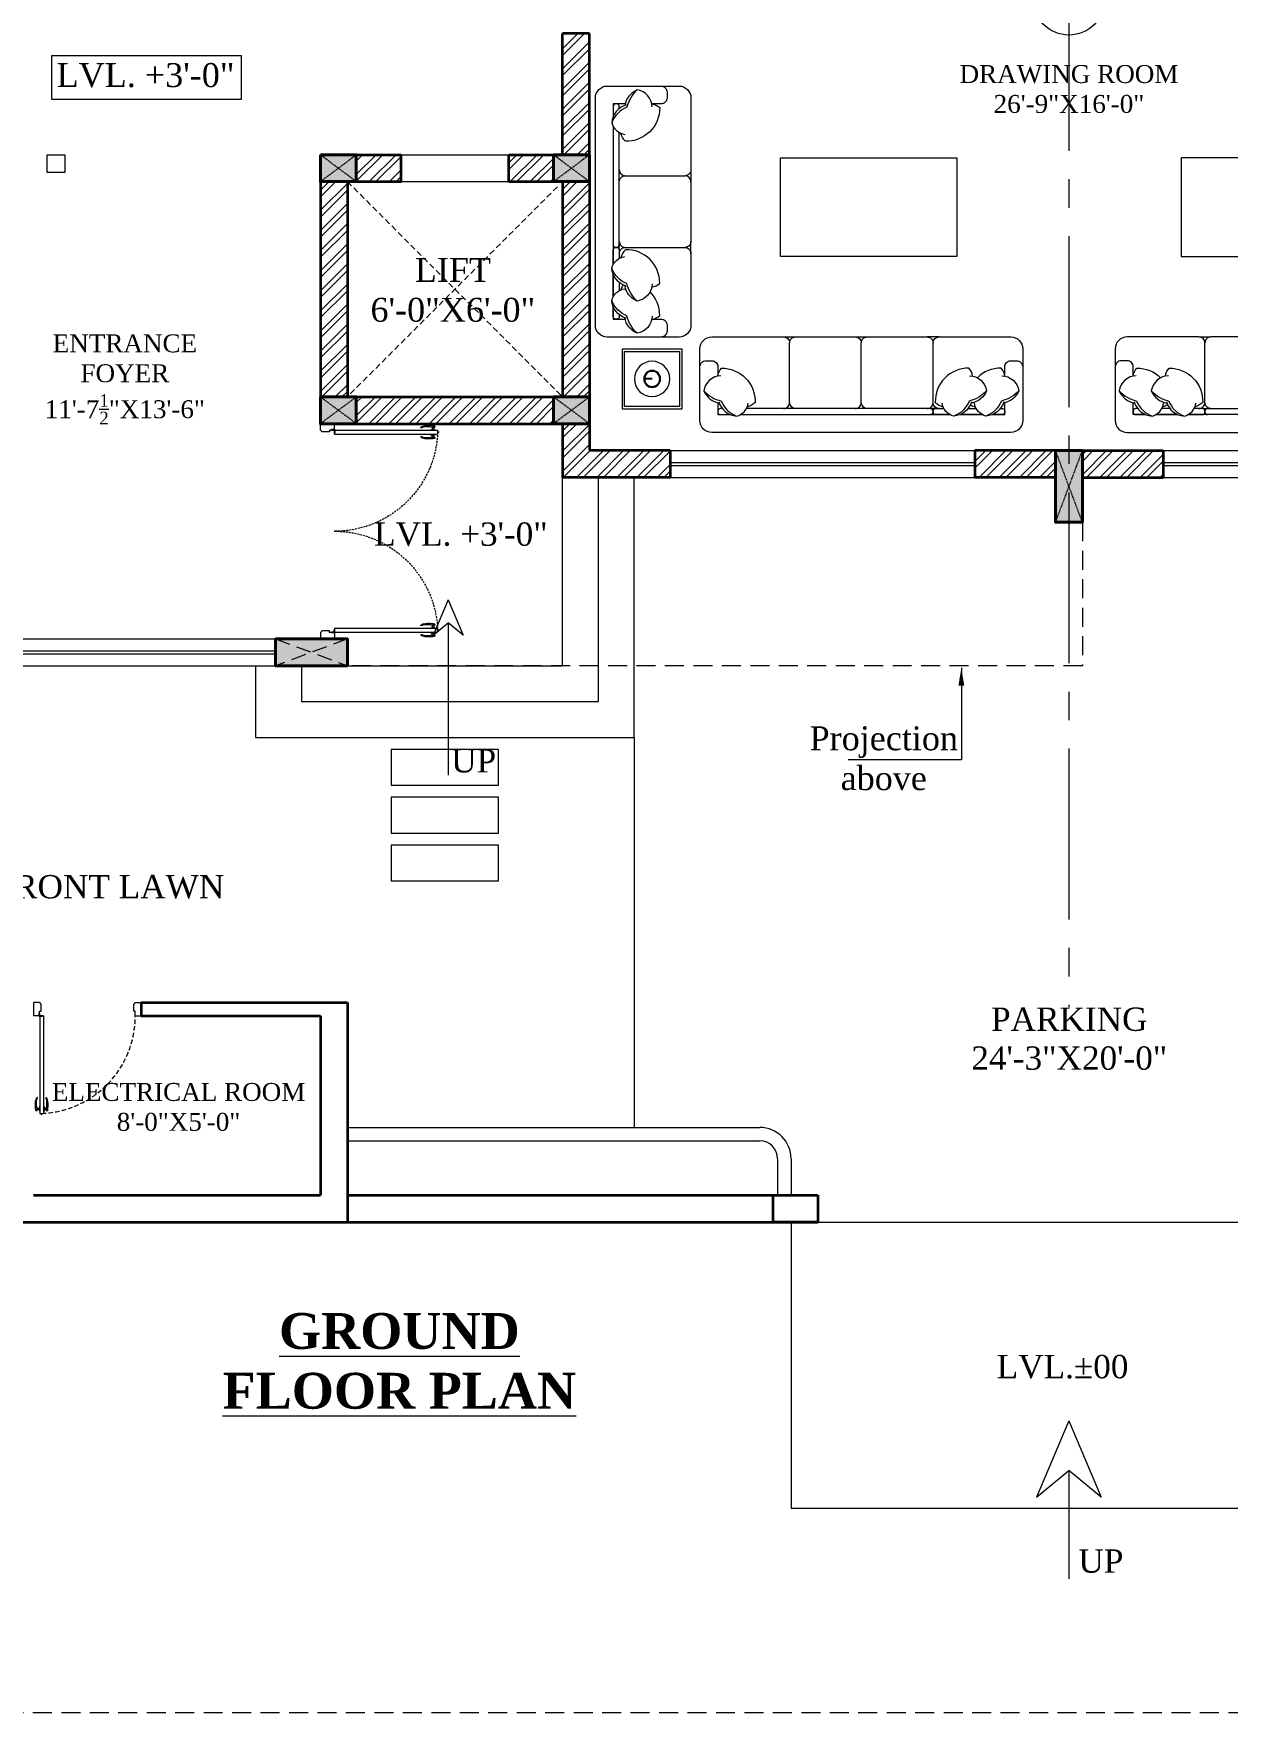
# Model space of a CAD drawing. Header units: inches. Extents: x -61 to 4103, y -308 to 989.
# Drawn here: x 254 to 653, y -308 to 254 of the extents above; entities that cross this region are included whole.
import ezdxf

# ---------------------------------------------------------------- set-up
doc = ezdxf.new("R2010")
doc.units = ezdxf.units.IN
for name, pattern in [('$0$$0$$0$HIDDEN', [9.525, 6.35, -3.175]), ('$2$$0$HIDDEN', [0.375, 0.25, -0.125]), ('AR-01-R0-COLUMN LAYOUT$0$# 255 COLUMN LAYOUT PLAN$0$CENTER2', [28.575, 19.05, -3.175, 3.175, -3.175]), ('AR-01-R0-COLUMN LAYOUT$0$$0$HIDDEN', [0.375, 0.25, -0.125]), ('AR-01-R0-COLUMN LAYOUT$0$$2$$0$HIDDEN', [0.375, 0.25, -0.125]), ('AR-01-R0-COLUMN LAYOUT$0$HIDDEN', [9.525, 6.35, -3.175]), ('HIDDEN', [0.375, 0.25, -0.125])]:
    doc.linetypes.add(name, pattern=pattern)
doc.layers.get('0').update_dxf_attribs({"lineweight": 0})
for name, color, linetype, lineweight in [('$1$A-DOOR', 34, 'Continuous', 13), ('A-BOUNDARY', 226, 'Continuous', 35), ('A-BOUNDARY WALL COLUMN', 5, 'Continuous', 35), ('A-DECK', 34, 'Continuous', 15), ('A-DOOR', 34, 'Continuous', 13), ('A-HATCH', 8, 'Continuous', 0), ('A-LANDSCAPE', 64, 'Continuous', 18), ('A-PROJECTION', 4, '$0$$0$$0$HIDDEN', 9), ('A-STAIR', 5, 'Continuous', 9), ('A-TEXT', 2, 'Continuous', 13), ('A-WALL', 1, 'Continuous', 35), ('A-WINDOW', 4, 'Continuous', 9), ('AR-01-R0-COLUMN LAYOUT$0$A-HIDDEN', 8, 'AR-01-R0-COLUMN LAYOUT$0$$2$$0$HIDDEN', 9), ('AR-01-R0-COLUMN LAYOUT$0$S-BEAM PLINTH', 3, 'AR-01-R0-COLUMN LAYOUT$0$HIDDEN', 9), ('AR-01-R0-COLUMN LAYOUT$0$S-COLUMN FIRST FLOOR', 6, 'Continuous', 40), ('AR-01-R0-COLUMN LAYOUT$0$S-COLUMN GROUND FLOOR', 6, 'Continuous', 40), ('AR-01-R0-COLUMN LAYOUT$0$S-COLUMN HATCH FIRST FLOOR', 8, 'Continuous', 9), ('AR-01-R0-COLUMN LAYOUT$0$S-COLUMN HATCH GROUND FLOOR', 8, 'Continuous', 9), ('AR-01-R0-COLUMN LAYOUT$0$S-COLUMN HATCH SECOND FLOOR', 8, 'Continuous', 9), ('AR-01-R0-COLUMN LAYOUT$0$S-COLUMN TERRACE FLOOR HIDDEN', 8, 'AR-01-R0-COLUMN LAYOUT$0$$0$HIDDEN', 9), ('AR-01-R0-COLUMN LAYOUT$0$S-GRID', 8, 'AR-01-R0-COLUMN LAYOUT$0$# 255 COLUMN LAYOUT PLAN$0$CENTER2', 9)]:
    doc.layers.add(name, color=color, linetype=linetype, lineweight=lineweight)
doc.layers.add('A-FURNITURE', color=35, linetype='Continuous', lineweight=13, true_color=0xab6a54)
doc.styles.add('$1$$0$STYLE1', font='romantic.ttf', dxfattribs={"height": 6})
doc.styles.get("Standard").update_dxf_attribs({"font": 'arial.ttf', "height": 9})
doc.styles.add('STYLE1', font='romantic.ttf', dxfattribs={"height": 6})
doc.dimstyles.get("Standard").update_dxf_attribs({"dimtxt": 18, "dimasz": 6, "dimexe": 0, "dimexo": 6, "dimgap": 0.09, "dimtad": 0, "dimtih": 1, "dimtoh": 1, "dimdec": 1, "dimzin": 0, "dimdsep": 46, "dimlunit": 4, "dimtxsty": 'Standard', "dimblk": 'OBLIQUE', "dimcen": 0.09, "dimclrd": 256, "dimclre": 256, "dimclrt": 256, "dimadec": 0, "dimazin": 0, "dimtfac": 1, "dimtdec": 1, "dimtofl": 0, "dimtmove": 1, "dimatfit": 3, "dimfxl": 1, "dimtolj": 1, "dimtzin": 0, "dimlwd": -1, "dimlwe": -1, "dimarcsym": 0})

# ---------------------------------------------------------------- blocks, each defined once
blk = doc.blocks.new('A$C06385EDA')
at = {"color": 2}
for p, q in [((0, 10), (4.17, 5)), ((11.84, 5), (0, 10)), ((0, 0), (4.17, 5)), ((11.84, 5), (0, 0))]:
    blk.add_line(p, q, dxfattribs=at)
blk = doc.blocks.new('handle_')
for p, q in [((-0.75, 0), (0.75, 0)), ((-3.84, -0.87), (-3.85, -0.92)), ((-0.75, -0.13), (-0.75, 0)), ((-0.75, -0.13), (0.75, -0.13)), ((-0.31, -0.13), (-0.31, -0.13)), ((0.3, -0.96), (-0.3, -0.96)), ((-0.29, -0.15), (0.29, -0.15)), ((-0.25, -0.9), (-0.25, -0.15)), ((-0.25, -0.9), (0.25, -0.9)), ((0.25, -0.9), (0.25, -0.15)), ((0.3, -0.96), (0.34, -0.95)), ((0.31, -0.13), (0.31, -0.13)), ((0.65, -1.05), (0.65, -1.23)), ((0.75, -0.13), (0.75, 0))]:
    blk.add_line(p, q)
for centre, radius, start, end in [((-3.78, -0.93), 0.0769, 167.6781, 262.0686), ((-3.77, -0.88), 0.0769, 88.2493, 167.6781), ((-0.3, -1.42), 0.464, 90.2821, 130.7273), ((-0.29, -0.13), 0.0185, 180, 270), ((-0.25, -0.96), 0.0532, 90, 180), ((0.25, -0.96), 0.0532, 0, 90), ((0.29, -0.13), 0.0185, 270, 360), ((0.42, -1.42), 0.478, 67.3956, 98.7522), ((0.57, -1.23), 0.0769, 278.1759, 360), ((0.57, -1.05), 0.0769, 360, 67.3956)]:
    blk.add_arc(centre, radius, start, end)
for points, knots in [([(0.58, -1.31), (0.24, -1.36), (-0.53, -1.5), (-2.81, -1.58), (-3.62, -1.04), (-3.78, -1.01), (-3.79, -1.01)], [0.064651, 0.064651, 0.064651, 0.064651, 0.450521, 1.832326, 2.246212, 2.27179, 2.27179, 2.27179, 2.27179]), ([(-0.6, -1.07), (-0.61, -1.07), (-0.62, -1.07), (-0.77, -1.09), (-0.93, -1.1), (-2.42, -1.12), (-2.75, -1.11), (-3.06, -1.04), (-3.11, -1.02), (-3.21, -0.99), (-3.25, -0.97), (-3.37, -0.91), (-3.43, -0.88), (-3.56, -0.84), (-3.61, -0.82), (-3.7, -0.81), (-3.73, -0.81), (-3.77, -0.81)], [0.667145, 0.667145, 0.667145, 0.667145, 0.681098, 0.681098, 1.004571, 1.004571, 1.651515, 1.651515, 1.812419, 1.812419, 1.988171, 1.988171, 2.163922, 2.163922, 2.251194, 2.251194, 2.323653, 2.323653, 2.323653, 2.323653])]:
    blk.add_open_spline(points, degree=3, knots=knots)
blk = doc.blocks.new("d3'")
at = {"layer": 'A-DOOR'}
for p, q in [((-3.36, 4.49), (-3.36, 37.09)), ((-2.11, 37.09), (-3.36, 37.09)), ((-2.58, 37.09), (-2.58, 37.43)), ((-2.11, 4.49), (-2.11, 37.09)), ((-36, 0), (-36, 4.4)), ((-34.03, 4.4), (-36, 4.4)), ((-34.03, 0), (-36, 0)), ((-34.03, 4.4), (-34.03, 2.9)), ((-34.03, 2.9), (-33.53, 2.9)), ((-34.03, 0.14), (-34.03, 0)), ((-33.53, 0.5), (-33.67, 0.5)), ((-33.53, 2.9), (-33.53, 0.5)), ((-3.36, 4.49), (-2.11, 4.49)), ((-2.03, 2.9), (-2.53, 2.9)), ((-2.53, 2.9), (-2.53, 0.5)), ((-2.53, 0.5), (-2.4, 0.5)), ((-2.03, 4.4), (-2.03, 2.9)), ((-2.03, 0.14), (-2.03, 0)), ((-2.03, 0), (0, 0)), ((-2, 4.4), (0, 4.4)), ((-0.75, 4.4), (-0.75, 4.4)), ((-0.75, 4.4), (-0.75, 4.4)), ((0, 0), (0, 4.4))]:
    blk.add_line(p, q, dxfattribs=at)
at = {"layer": 'A-DOOR', "lineweight": -3}
for p, q in [((-35.5, 4.4), (-35.5, 4.4)), ((-2.08, 4.49), (-2.95, 4.49)), ((-2.95, 4.47), (-2.95, 4.49)), ((-2.08, 4.47), (-2.95, 4.47)), ((-2.02, 4.41), (-2.02, 3.54)), ((-2.02, 3.54), (-2, 3.54)), ((-2, 4.41), (-2, 3.54))]:
    blk.add_line(p, q, dxfattribs=at)
blk.add_circle((-2.02, 4.47), 0.0663, dxfattribs=at)
at = {"layer": 'A-DOOR', "linetype": 'HIDDEN', "ltscale": 6}
blk.add_arc((-1.47, 4.55), 32.56, 92.2361, 180.2684, dxfattribs=at)
at = {"layer": 'A-DOOR'}
for centre, radius, start, end in [((-2.58, 37.09), 0.337, 90, 180), ((-34.03, 0.5), 0.362, 270, 0), ((-2.03, 0.5), 0.362, 180, 270)]:
    blk.add_arc(centre, radius, start, end, dxfattribs=at)
at = {"layer": 'A-DOOR', "extrusion": (0, 0, -1), "zscale": -1, "rotation": 90}
blk.add_blockref('handle_', (3.36, 35.59), dxfattribs=at)
at = {"layer": 'A-DOOR', "rotation": 90}
blk.add_blockref('handle_', (-2.11, 35.59), dxfattribs=at)
blk = doc.blocks.new('_Oblique')
at = {"color": 0, "linetype": 'ByBlock', "lineweight": -2}
blk.add_line((-0.5, -0.5), (0.5, 0.5), dxfattribs=at)
blk = doc.blocks.new('A$C0F2200C0')
for p, q in [((10, 89), (30, 89)), ((10, 65), (30, 65)), ((17.81, 19), (17.81, 16.18)), ((18.06, 19), (18.06, 16.18))]:
    blk.add_line(p, q)
for points in [[(28, 35, 0.414214), (32, 39), (32, 111, 0.414214), (30, 113, 0.414214), (32, 115), (32, 111, 0.414214), (30, 113, 0.414214), (32, 115), (32, 139, 0.414214), (28, 143), (4, 143, 0.414214), (0, 139), (0, 39, 0.414214), (4, 35)], [(6, 112.2), (6, 113.8, 0.414214), (6.8, 113), (7.2, 113, 0.414214), (8, 113.8), (8, 112.2, 0.414214), (7.2, 113), (6.8, 113, 0.414214)], [(115.94, 28, 0.414214), (111.94, 32), (63.94, 32, 0.414214), (61.94, 30, 0.414214), (59.94, 32), (63.94, 32, 0.414214), (61.94, 30, 0.414214), (59.94, 32), (35.94, 32, 0.414214), (31.94, 28), (31.94, 4, 0.414214), (35.94, 0), (111.94, 0, 0.414214), (115.94, 4)], [(62.74, 6), (61.14, 6, 0.414214), (61.94, 6.8), (61.94, 7.2, 0.414214), (61.14, 8), (62.74, 8, 0.414214), (61.94, 7.2), (61.94, 6.8, 0.414214)]]:
    blk.add_lwpolyline(points, format="xyb", close=True)
for points in [[(13.98, 141.73, 0.14773), (10.54, 135.88, 0.213343), (5.5, 130.72, 0.178662)], [(19.02, 136, 0.356772), (13.98, 141.73, 0.249542), (9.83, 136.54, -9.61688)], [(18.9, 137), (22, 137, 0.414214), (24, 139), (24, 141, 0.414214), (22, 143)], [(10.27, 136.69, 0.306663), (5.5, 130.72, 0.30633), (9.86, 126.83, -0.872847)], [(6, 132.79), (6, 137), (9.93, 137, 0.414214)], [(8, 135.47), (8, 136.2, 0.414214), (7.2, 137), (6.8, 137, 0.414214), (6, 136.2)], [(6, 136.2), (6, 132.79, 0.414214)], [(18.9, 137.01, -0.165541), (21.54, 135.77, -0.200231), (18.32, 127.83, -0.121523)], [(13.98, 130.95, 0.14773), (10.54, 125.11, 0.213343), (5.5, 119.95, 0.178662)], [(6, 129.47), (6, 122.02, 0.414214)], [(19.02, 125.22, 0.356772), (13.98, 130.95, 0.249542), (9.83, 125.76, -9.61688)], [(10.27, 125.92, 0.306663), (5.5, 119.95, 0.30633), (9.86, 116.05, -0.872847)], [(8, 124.7), (8, 127.45, 0.414214)], [(9.29, 125.53, -0.071865), (8.51, 127.2, 7.115464)], [(18.9, 126.23, -0.165541), (21.54, 124.99, -0.425989), (10.09, 113.76, -0.121523), (8.51, 116.43, 7.115464)], [(6, 118.69), (6, 113.8, 0.414214), (6.8, 113), (7.2, 113, 0.414214), (8, 113.8), (8, 116.68, 0.414214)], [(6, 48.54), (6, 112.2, -0.414214), (6.8, 113), (7.2, 113, -0.414214), (8, 112.2), (8, 50.55, -0.414214)], [(8, 115, 0.414214), (10, 113)], [(8, 115, 0.414214), (10, 113), (30, 113, 0.414214)], [(8, 111, -0.414214), (10, 113), (30, 113, -0.414214)], [(8, 111, -0.414214), (10, 113)], [(8, 87, -0.414214), (10, 89)], [(32, 87, 0.414214), (30, 89)], [(8, 63, -0.414214), (10, 65)], [(32, 63, 0.414214), (30, 65)], [(10.27, 41.31, -0.306663), (5.5, 47.28, -0.30633), (9.86, 51.17, 0.872847)], [(18.9, 41, 0.165541), (21.54, 42.23, 0.425989), (10.09, 53.47, 0.121523), (8.51, 50.8, -7.115464)], [(13.98, 36.27, -0.14773), (10.54, 42.12, -0.213343), (5.5, 47.28, -0.178662)], [(6, 41.8), (6, 45.21, -0.414214)], [(8, 42.53), (8, 41.8, -0.414214), (7.2, 41), (6.8, 41, -0.414214), (6, 41.8)], [(19.02, 42, -0.356772), (13.98, 36.27, -0.249542), (9.83, 41.47, 9.61688)], [(22, 35, 0.414214), (24, 37), (24, 39, 0.414214), (22, 41), (18.9, 41)], [(59.94, 8, 0.414214), (61.94, 10), (61.94, 30, 0.414214)], [(63.94, 8, -0.414214), (61.94, 10), (61.94, 30, -0.414214)], [(83.94, 32, -0.414214), (85.94, 30)], [(87.94, 32, 0.414214), (85.94, 30)], [(87.94, 8, -0.414214), (85.94, 10), (85.94, 30, -0.414214)], [(37.94, 18.9), (37.94, 22, 0.414214), (35.94, 24), (33.94, 24, 0.414214), (31.94, 22)], [(115.94, 22, 0.414214), (113.94, 24), (111.94, 24, 0.414214), (109.94, 22), (109.94, 18.9)], [(38.94, 19.02, 0.356772), (33.21, 13.98, 0.249542), (38.4, 9.83, -9.61688)], [(37.93, 18.9, -0.165541), (39.17, 21.54, -0.200231), (47.11, 18.32, -0.121523)], [(49.72, 19.02, 0.356772), (43.98, 13.98, 0.249542), (49.18, 9.83, -9.61688)], [(48.71, 18.9, -0.165541), (49.94, 21.54, -0.425989), (61.18, 10.09, -0.121523), (58.51, 8.51, 7.115464)], [(109.94, 18.9, 0.165541), (108.71, 21.54, 0.425989), (97.47, 10.09, 0.121523), (100.14, 8.51, -7.115464)], [(108.93, 19.02, -0.356772), (114.67, 13.98, -0.249542), (109.47, 9.83, 9.61688)], [(33.21, 13.98, 0.14773), (39.06, 10.54, 0.213343), (44.21, 5.5, 0.178662)], [(43.98, 13.98, 0.14773), (49.83, 10.54, 0.213343), (54.99, 5.5, 0.178662)], [(114.67, 13.98, -0.14773), (108.82, 10.54, -0.213343), (103.66, 5.5, -0.178662)], [(42.15, 6), (37.94, 6), (37.94, 9.93, 0.414214)], [(39.46, 8), (38.74, 8, 0.414214), (37.94, 7.2), (37.94, 6.8, 0.414214), (38.74, 6)], [(38.25, 10.27, 0.306663), (44.21, 5.5, 0.30633), (48.11, 9.86, -0.872847)], [(38.74, 6), (42.15, 6, 0.414214)], [(45.47, 6), (52.92, 6, 0.414214)], [(50.24, 8), (47.49, 8, 0.414214)], [(49.41, 9.29, -0.071865), (47.74, 8.51, 7.115464)], [(49.02, 10.27, 0.306663), (54.99, 5.5, 0.30633), (58.89, 9.86, -0.872847)], [(56.25, 6), (61.14, 6, 0.414214), (61.94, 6.8), (61.94, 7.2, 0.414214), (61.14, 8), (58.26, 8, 0.414214)], [(59.94, 8, 0.414214), (61.94, 10)], [(63.94, 8, -0.414214), (61.94, 10)], [(102.4, 6), (62.74, 6, -0.414214), (61.94, 6.8), (61.94, 7.2, -0.414214), (62.74, 8), (100.39, 8, -0.414214)], [(83.94, 8, 0.414214), (85.94, 10)], [(87.94, 8, -0.414214), (85.94, 10)], [(109.63, 10.27, -0.306663), (103.66, 5.5, -0.30633), (99.77, 9.86, 0.872847)], [(109.14, 6), (105.73, 6, -0.414214)], [(108.41, 8), (109.14, 8, -0.414214), (109.94, 7.2), (109.94, 6.8, -0.414214), (109.14, 6)]]:
    blk.add_lwpolyline(points, format="xyb")
for points in [[(6, 122.02), (6, 129.47)], [(6, 48.54), (6, 118.69)], [(9.93, 41), (6, 41), (6, 45.21)], [(52.92, 6), (45.47, 6)], [(102.4, 6), (56.25, 6)], [(109.94, 9.93), (109.94, 6), (105.73, 6)]]:
    blk.add_lwpolyline(points)
for points in [[(7.94, 29), (27.94, 29), (27.94, 9), (7.94, 9)], [(27.14, 28.2), (8.74, 28.2), (8.74, 9.8), (27.14, 9.8)]]:
    blk.add_lwpolyline(points, close=True)
for radius in [5.9, 2.82, 2.53]:
    blk.add_circle((17.94, 19), radius)
for centre, start, end in [((10, 91), 180, 270), ((30, 91), 270, 0), ((10, 67), 180, 270), ((30, 67), 270, 0)]:
    blk.add_arc(centre, 2, start, end)
blk = doc.blocks.new('$1$$0$handle_')
for p, q in [((-0.75, 0), (0.75, 0)), ((-3.84, -0.87), (-3.85, -0.92)), ((-0.75, -0.13), (-0.75, 0)), ((-0.75, -0.13), (0.75, -0.13)), ((-0.31, -0.13), (-0.31, -0.13)), ((0.3, -0.96), (-0.3, -0.96)), ((-0.29, -0.15), (0.29, -0.15)), ((-0.25, -0.9), (-0.25, -0.15)), ((-0.25, -0.9), (0.25, -0.9)), ((0.25, -0.9), (0.25, -0.15)), ((0.3, -0.96), (0.34, -0.95)), ((0.31, -0.13), (0.31, -0.13)), ((0.65, -1.05), (0.65, -1.23)), ((0.75, -0.13), (0.75, 0))]:
    blk.add_line(p, q)
for centre, radius, start, end in [((-3.78, -0.93), 0.0769, 167.6781, 262.0686), ((-3.77, -0.88), 0.0769, 88.2493, 167.6781), ((-0.3, -1.42), 0.464, 90.2821, 130.7273), ((-0.29, -0.13), 0.0185, 180, 270), ((-0.25, -0.96), 0.0532, 90, 180), ((0.25, -0.96), 0.0532, 0, 90), ((0.29, -0.13), 0.0185, 270, 360), ((0.42, -1.42), 0.478, 67.3956, 98.7522), ((0.57, -1.23), 0.0769, 278.1759, 360), ((0.57, -1.05), 0.0769, 360, 67.3956)]:
    blk.add_arc(centre, radius, start, end)
for points, knots in [([(0.58, -1.31), (0.24, -1.36), (-0.53, -1.5), (-2.81, -1.58), (-3.62, -1.04), (-3.78, -1.01), (-3.79, -1.01)], [0.064651, 0.064651, 0.064651, 0.064651, 0.450521, 1.832326, 2.246212, 2.27179, 2.27179, 2.27179, 2.27179]), ([(-0.6, -1.07), (-0.61, -1.07), (-0.62, -1.07), (-0.77, -1.09), (-0.93, -1.1), (-2.42, -1.12), (-2.75, -1.11), (-3.06, -1.04), (-3.11, -1.02), (-3.21, -0.99), (-3.25, -0.97), (-3.37, -0.91), (-3.43, -0.88), (-3.56, -0.84), (-3.61, -0.82), (-3.7, -0.81), (-3.73, -0.81), (-3.77, -0.81)], [0.667145, 0.667145, 0.667145, 0.667145, 0.681098, 0.681098, 1.004571, 1.004571, 1.651515, 1.651515, 1.812419, 1.812419, 1.988171, 1.988171, 2.163922, 2.163922, 2.251194, 2.251194, 2.323653, 2.323653, 2.323653, 2.323653])]:
    blk.add_open_spline(points, degree=3, knots=knots)
blk = doc.blocks.new('A$C58D84438')
at = {"layer": '$1$A-DOOR'}
for p, q in [((6.4, 91.5), (6.4, 92.4)), ((161.6, 91.5), (161.6, 92.4)), ((5.2, 11.1), (5.2, 91.5)), ((5.2, 91.5), (8.3, 91.5)), ((8.3, 11.1), (8.3, 91.5)), ((159.7, 11.1), (159.7, 91.5)), ((162.8, 91.5), (159.7, 91.5)), ((162.8, 11.1), (162.8, 91.5)), ((4.9, 10.9), (0, 10.9)), ((0, 0), (0, 10.9)), ((5, 0), (0, 0)), ((1.9, 10.9), (1.9, 10.9)), ((1.9, 10.9), (1.9, 10.9)), ((5, 10.9), (5, 7.2)), ((5, 7.2), (6.3, 7.2)), ((5, 0.3), (5, 0)), ((8.3, 11.1), (5.2, 11.1)), ((6.3, 1.2), (5.9, 1.2)), ((6.3, 7.2), (6.3, 1.2)), ((159.7, 11.1), (162.8, 11.1)), ((163, 7.2), (161.7, 7.2)), ((161.7, 7.2), (161.7, 1.2)), ((161.7, 1.2), (162.1, 1.2)), ((163, 10.9), (163, 7.2)), ((163, 0.3), (163, 0)), ((163, 0), (168, 0)), ((163.1, 10.9), (168, 10.9)), ((166.1, 10.9), (166.1, 10.9)), ((166.1, 10.9), (166.1, 10.9)), ((168, 0), (168, 10.9))]:
    blk.add_line(p, q, dxfattribs=at)
at = {"layer": '$1$A-DOOR', "lineweight": -3}
for p, q in [((4.9, 10.9), (4.9, 8.7)), ((5, 8.7), (4.9, 8.7)), ((5, 10.9), (5, 8.7)), ((5.1, 11.1), (7.3, 11.1)), ((5.1, 11), (7.3, 11)), ((7.3, 11), (7.3, 11.1)), ((162.9, 11.1), (160.7, 11.1)), ((160.7, 11), (160.7, 11.1)), ((162.9, 11), (160.7, 11)), ((163, 10.9), (163, 8.7)), ((163, 8.7), (163.1, 8.7)), ((163.1, 10.9), (163.1, 8.7))]:
    blk.add_line(p, q, dxfattribs=at)
for centre in [(5, 11), (163, 11)]:
    blk.add_circle(centre, 0.164, dxfattribs=at)
at = {"layer": '$1$A-DOOR'}
for centre, radius, start, end in [((6.4, 91.5), 0.833, 0, 90), ((161.6, 91.5), 0.833, 90, 180), ((5, 1.2), 0.893, 270, 0), ((163, 1.2), 0.893, 180, 270)]:
    blk.add_arc(centre, radius, start, end, dxfattribs=at)
at = {"layer": '$1$A-DOOR', "linetype": '$2$$0$HIDDEN', "ltscale": 6}
for centre, start, end in [((3.6, 11.2), 359.7316, 87.7639), ((164.4, 11.2), 92.2361, 180.2684)]:
    blk.add_arc(centre, 80.4, start, end, dxfattribs=at)
at = {"layer": '$1$A-DOOR', "extrusion": (0, 0, -1), "yscale": 2.46814353892633, "zscale": -2.46814353892633}
for p, xscale, rotation in [((-5.2, 87.8), 2.46814353892633, 90), ((-162.8, 87.8), -2.46814353892633, 270)]:
    blk.add_blockref('$1$$0$handle_', p, dxfattribs=dict(at, xscale=xscale, rotation=rotation))
at = {"layer": '$1$A-DOOR', "yscale": 2.46814353892633, "zscale": 2.46814353892633}
for p, xscale, rotation in [((8.3, 87.8), 2.46814353892633, 90), ((159.7, 87.8), -2.46814353892633, 270)]:
    blk.add_blockref('$1$$0$handle_', p, dxfattribs=dict(at, xscale=xscale, rotation=rotation))

msp = doc.modelspace()

# ---------------------------------------------------------------- hatches: boundary and pattern name
at = {"layer": 'A-HATCH'}
h = msp.add_hatch(dxfattribs=at)
h.set_pattern_fill('ANSI32', color=256, scale=0.5)
h.paths.add_polyline_path([(439.5, 253.73), (430.5, 253.73), (430.5, 213.19), (439.5, 213.19)])
h = msp.add_hatch(dxfattribs=at)
h.set_pattern_fill('ANSI32', color=256, scale=0.5)
h.paths.add_polyline_path([(376.5, 213.19), (361.5, 213.19), (361.5, 204.19), (376.5, 204.19)])
h = msp.add_hatch(dxfattribs=at)
h.set_pattern_fill('ANSI32', color=256, scale=0.5)
h.paths.add_polyline_path([(427.5, 213.19), (412.5, 213.19), (412.5, 204.19), (427.5, 204.19)])
h = msp.add_hatch(dxfattribs=at)
h.set_pattern_fill('ANSI32', color=256, scale=0.5)
h.paths.add_polyline_path([(358.5, 204.19), (349.5, 204.19), (349.5, 132.19), (358.5, 132.19)])
h = msp.add_hatch(dxfattribs=at)
h.set_pattern_fill('ANSI32', color=256, scale=0.5)
h.paths.add_polyline_path([(439.5, 204.19), (430.5, 204.19), (430.5, 132.19), (439.5, 132.19)])
h = msp.add_hatch(dxfattribs=at)
h.set_pattern_fill('ANSI32', color=256, scale=0.5)
h.paths.add_polyline_path([(427.5, 132.19), (361.5, 132.19), (361.5, 123.19), (427.5, 123.19)])
h = msp.add_hatch(dxfattribs=at)
h.set_pattern_fill('ANSI32', color=256, scale=0.5)
h.paths.add_polyline_path([(466.5, 114.19), (439.5, 114.19), (439.5, 123.19), (430.5, 123.19), (430.5, 105.19), (466.5, 105.19)])
h = msp.add_hatch(dxfattribs=at)
h.set_pattern_fill('ANSI32', color=256, scale=0.5)
h.paths.add_polyline_path([(595.5, 114.19), (568.5, 114.19), (568.5, 105.19), (595.5, 105.19)])
h = msp.add_hatch(dxfattribs=at)
h.set_pattern_fill('ANSI32', color=256, scale=0.5)
h.paths.add_polyline_path([(631.5, 114.19), (604.5, 114.19), (604.5, 105.19), (631.5, 105.19)])
at = {"layer": 'AR-01-R0-COLUMN LAYOUT$0$S-COLUMN HATCH FIRST FLOOR', "linetype": 'ByBlock'}
h = msp.add_hatch(color=256, dxfattribs=at)
h.dxf.hatch_style = 1
h.paths.add_polyline_path([(349.5, 213.19), (361.5, 213.19), (361.5, 204.19), (349.5, 204.19)])
h = msp.add_hatch(color=256, dxfattribs=at)
h.dxf.hatch_style = 1
h.paths.add_polyline_path([(427.5, 213.19), (439.5, 213.19), (439.5, 204.19), (427.5, 204.19)])
h = msp.add_hatch(color=256, dxfattribs=at)
h.dxf.hatch_style = 1
h.paths.add_polyline_path([(349.5, 132.19), (361.5, 132.19), (361.5, 123.19), (349.5, 123.19)])
h = msp.add_hatch(color=256, dxfattribs=at)
h.dxf.hatch_style = 1
h.paths.add_polyline_path([(427.5, 132.19), (439.5, 132.19), (439.5, 123.19), (427.5, 123.19)])
h = msp.add_hatch(color=256, dxfattribs=at)
h.dxf.hatch_style = 1
h.paths.add_polyline_path([(595.5, 114.19), (604.5, 114.19), (604.5, 90.19), (595.5, 90.19)])
at = {"layer": 'AR-01-R0-COLUMN LAYOUT$0$S-COLUMN HATCH GROUND FLOOR', "linetype": 'ByBlock'}
for points in [[(361.5, 213.19), (349.5, 213.19), (349.5, 204.19), (361.5, 204.19)], [(427.5, 213.19), (439.5, 213.19), (439.5, 204.19), (427.5, 204.19)], [(361.5, 132.19), (349.5, 132.19), (349.5, 123.19), (361.5, 123.19)], [(427.5, 132.19), (439.5, 132.19), (439.5, 123.19), (427.5, 123.19)], [(595.5, 114.19), (604.5, 114.19), (604.5, 90.19), (595.5, 90.19)], [(358.5, 51.19), (334.5, 51.19), (334.5, 42.19), (358.5, 42.19)]]:
    msp.add_hatch(color=256, dxfattribs=at).paths.add_polyline_path(points)
at = {"layer": 'AR-01-R0-COLUMN LAYOUT$0$S-COLUMN HATCH SECOND FLOOR', "linetype": 'ByBlock'}
h = msp.add_hatch(color=256, dxfattribs=at)
h.dxf.hatch_style = 1
h.paths.add_polyline_path([(430.5, 315.23), (454.5, 315.23), (454.5, 306.23), (430.5, 306.23)])
h.paths.add_polyline_path([(427.5, 213.19), (439.5, 213.19), (439.5, 204.19), (427.5, 204.19)])
h.paths.add_polyline_path([(349.5, 213.19), (361.5, 213.19), (361.5, 204.19), (349.5, 204.19)])
h.paths.add_polyline_path([(760.5, 213.19), (772.5, 213.19), (772.5, 204.19), (760.5, 204.19)])
h.paths.add_polyline_path([(838.5, 213.19), (850.5, 213.19), (850.5, 204.19), (838.5, 204.19)])
h.paths.add_polyline_path([(838.5, 132.19), (850.5, 132.19), (850.5, 123.19), (838.5, 123.19)])
h.paths.add_polyline_path([(760.5, 132.19), (772.5, 132.19), (772.5, 123.19), (760.5, 123.19)])
h.paths.add_polyline_path([(595.5, 114.19), (604.5, 114.19), (604.5, 90.19), (595.5, 90.19)])
h.paths.add_polyline_path([(427.5, 132.19), (439.5, 132.19), (439.5, 123.19), (427.5, 123.19)])
h.paths.add_polyline_path([(349.5, 132.19), (361.5, 132.19), (361.5, 123.19), (349.5, 123.19)])

# ---------------------------------------------------------------- linework, layer by layer
at = {"layer": 'A-BOUNDARY'}
for p, q in [((358.5, -135), (516, -135)), ((516, -135), (516, -144)), ((358.5, -144), (516, -144))]:
    msp.add_line(p, q, dxfattribs=at)
at = {"layer": 'A-BOUNDARY WALL COLUMN'}
msp.add_lwpolyline([(516, -135), (516, -144), (501, -144), (501, -135)], close=True, dxfattribs=at)
at = {"layer": 'A-DECK', "color": 8}
for p, q in [((507, -143.77), (507, -239.77)), ((516, -144), (684, -144)), ((693, -239.77), (507, -239.77))]:
    msp.add_line(p, q, dxfattribs=at)
at = {"layer": 'A-DOOR'}
for p, q in [((376.5, 213.19), (412.5, 213.19)), ((376.5, 204.19), (412.5, 204.19))]:
    msp.add_line(p, q, dxfattribs=at)
at = {"layer": 'A-FURNITURE'}
for points in [[(258, 213.19), (264, 213.19), (264, 207.19), (258, 207.19)], [(503.5, 212.16), (562.5, 212.16), (562.5, 179.16), (503.5, 179.16)], [(696.5, 212.16), (637.5, 212.16), (637.5, 179.16), (696.5, 179.16)]]:
    msp.add_lwpolyline(points, close=True, dxfattribs=at)
msp.add_circle((600, 265.24), 12, dxfattribs=at)
at = {"layer": 'A-LANDSCAPE'}
for p, q in [((454.5, 18.19), (454.5, -112.31)), ((358.5, -112.31), (496.5, -112.31)), ((358.5, -116.81), (496.5, -116.81)), ((502.5, -122.81), (502.5, -134.81)), ((507, -122.81), (507, -134.81))]:
    msp.add_line(p, q, dxfattribs=at)
at = {"layer": 'A-LANDSCAPE', "color": 8}
for points in [[(409.12, 2.19), (409.12, 14.19), (373.12, 14.19), (373.12, 2.19)], [(409.12, -13.81), (409.12, -1.81), (373.12, -1.81), (373.12, -13.81)], [(409.12, -29.81), (409.12, -17.81), (373.12, -17.81), (373.12, -29.81)]]:
    msp.add_lwpolyline(points, close=True, dxfattribs=at)
at = {"layer": 'A-LANDSCAPE'}
for radius in [10.5, 6]:
    msp.add_arc((496.5, -122.81), radius, 0, 90, dxfattribs=at)
at = {"layer": 'A-PROJECTION'}
for p, q in [((604.5, 90.19), (604.5, 42.19)), ((604.5, 90.19), (604.5, 42.19)), ((604.5, 42.19), (358.5, 42.19))]:
    msp.add_line(p, q, dxfattribs=at)
at = {"layer": 'A-STAIR'}
for p, q in [((430.5, 42.19), (430.5, 105.19)), ((442.5, 30.19), (442.5, 105.19)), ((454.5, 18.19), (454.5, 105.19)), ((327.75, 42.19), (327.75, 18.19)), ((343.12, 42.19), (343.12, 30.19)), ((358.5, 42.19), (430.5, 42.19)), ((343.12, 30.19), (442.5, 30.19)), ((327.75, 18.19), (454.5, 18.19))]:
    msp.add_line(p, q, dxfattribs=at)
at = {"layer": 'A-TEXT'}
for p, q in [((392.25, 56.55), (392.25, 5.56)), ((600, -210.44), (589.18, -236.06)), ((600, -210.44), (610.82, -236.06)), ((589.18, -236.06), (600, -227.04)), ((600, -227.04), (600, -263.35)), ((610.82, -236.06), (600, -227.04))]:
    msp.add_line(p, q, dxfattribs=at)
msp.add_lwpolyline([(259.61, 246.35), (322.97, 246.35), (322.97, 231.65), (259.61, 231.65)], close=True, dxfattribs=at)
at = {"layer": 'A-WALL'}
for p, q in [((430.5, 213.19), (430.5, 253.73)), ((439.5, 253.73), (430.5, 253.73)), ((439.5, 213.19), (439.5, 253.73)), ((361.5, 213.19), (376.5, 213.19)), ((376.5, 204.19), (376.5, 213.19)), ((412.5, 213.19), (427.5, 213.19)), ((412.5, 204.19), (412.5, 213.19)), ((349.5, 204.19), (349.5, 132.19)), ((358.5, 204.19), (358.5, 132.19)), ((361.5, 204.19), (376.5, 204.19)), ((412.5, 204.19), (427.5, 204.19)), ((430.5, 204.19), (430.5, 132.19)), ((439.5, 204.19), (439.5, 132.19)), ((361.5, 132.19), (427.5, 132.19)), ((361.5, 123.19), (427.5, 123.19)), ((430.5, 123.19), (430.5, 105.19)), ((439.5, 123.19), (439.5, 114.19)), ((466.5, 114.19), (439.5, 114.19)), ((466.5, 114.19), (466.5, 105.19)), ((595.5, 114.19), (568.5, 114.19)), ((568.5, 114.19), (568.5, 105.19)), ((604.5, 114.19), (631.5, 114.19)), ((631.5, 114.19), (631.5, 105.19)), ((466.5, 105.19), (430.5, 105.19)), ((595.5, 105.19), (568.5, 105.19)), ((604.5, 105.19), (631.5, 105.19)), ((289.5, -70.5), (289.5, -75)), ((289.5, -70.5), (358.5, -70.5)), ((358.5, -70.5), (358.5, -144)), ((289.5, -75), (349.5, -75)), ((349.5, -75), (349.5, -135)), ((253.5, -135), (349.5, -135)), ((244.5, -144), (358.5, -144))]:
    msp.add_line(p, q, dxfattribs=at)
at = {"layer": 'A-WINDOW'}
for p, q in [((466.5, 114.19), (568.5, 114.19)), ((631.5, 114.19), (733.5, 114.19)), ((466.5, 110.19), (568.5, 110.19)), ((466.5, 109.19), (568.5, 109.19)), ((631.5, 110.19), (733.5, 110.19)), ((631.5, 109.19), (733.5, 109.19)), ((466.5, 105.19), (568.5, 105.19)), ((631.5, 105.19), (733.5, 105.19)), ((232.49, 51.19), (334.5, 51.19)), ((232.49, 47.19), (334.5, 47.19)), ((232.49, 46.19), (334.5, 46.19)), ((232.49, 42.19), (334.5, 42.19))]:
    msp.add_line(p, q, dxfattribs=at)
at = {"layer": 'AR-01-R0-COLUMN LAYOUT$0$A-HIDDEN', "ltscale": 8}
for p, q in [((358.5, 204.19), (430.5, 132.19)), ((359.5, 133.19), (429.5, 203.19))]:
    msp.add_line(p, q, dxfattribs=at)
at = {"layer": 'AR-01-R0-COLUMN LAYOUT$0$A-HIDDEN', "ltscale": 20}
for p, q in [((334.5, 51.19), (358.5, 42.19)), ((358.5, 51.19), (334.5, 42.19))]:
    msp.add_line(p, q, dxfattribs=at)
at = {"layer": 'AR-01-R0-COLUMN LAYOUT$0$S-BEAM PLINTH'}
msp.add_lwpolyline([(1246.29, 989.07), (-61.05, 989.07), (-61.05, -308.04), (1246.29, -308.04)], close=True, dxfattribs=at)
at = {"layer": 'AR-01-R0-COLUMN LAYOUT$0$S-COLUMN FIRST FLOOR', "linetype": 'ByBlock'}
for points in [[(349.5, 213.19), (361.5, 213.19), (361.5, 204.19), (349.5, 204.19)], [(427.5, 213.19), (439.5, 213.19), (439.5, 204.19), (427.5, 204.19)], [(349.5, 132.19), (361.5, 132.19), (361.5, 123.19), (349.5, 123.19)], [(427.5, 132.19), (439.5, 132.19), (439.5, 123.19), (427.5, 123.19)], [(595.5, 114.19), (604.5, 114.19), (604.5, 90.19), (595.5, 90.19)], [(358.5, 42.19), (334.5, 42.19), (334.5, 51.19), (358.5, 51.19)]]:
    msp.add_lwpolyline(points, close=True, dxfattribs=at)
at = {"layer": 'AR-01-R0-COLUMN LAYOUT$0$S-COLUMN GROUND FLOOR', "linetype": 'ByBlock'}
for points in [[(349.5, 213.19), (361.5, 213.19), (361.5, 204.19), (349.5, 204.19)], [(427.5, 213.19), (439.5, 213.19), (439.5, 204.19), (427.5, 204.19)], [(349.5, 132.19), (361.5, 132.19), (361.5, 123.19), (349.5, 123.19)], [(427.5, 132.19), (439.5, 132.19), (439.5, 123.19), (427.5, 123.19)], [(595.5, 114.19), (604.5, 114.19), (604.5, 90.19), (595.5, 90.19)], [(358.5, 42.19), (334.5, 42.19), (334.5, 51.19), (358.5, 51.19)]]:
    msp.add_lwpolyline(points, close=True, dxfattribs=at)
at = {"layer": 'AR-01-R0-COLUMN LAYOUT$0$S-COLUMN TERRACE FLOOR HIDDEN'}
for p, q in [((349.5, 204.19), (361.5, 213.19)), ((361.5, 204.19), (349.5, 213.19)), ((427.5, 204.19), (439.5, 213.19)), ((439.5, 204.19), (427.5, 213.19)), ((349.5, 123.19), (361.5, 132.19)), ((361.5, 123.19), (349.5, 132.19)), ((427.5, 123.19), (439.5, 132.19)), ((439.5, 123.19), (427.5, 132.19)), ((595.5, 90.19), (604.5, 114.19)), ((604.5, 90.19), (595.5, 114.19))]:
    msp.add_line(p, q, dxfattribs=at)
at = {"layer": 'AR-01-R0-COLUMN LAYOUT$0$S-COLUMN TERRACE FLOOR HIDDEN', "ltscale": 25}
for points in [[(349.5, 213.19), (361.5, 213.19), (361.5, 204.19), (349.5, 204.19)], [(427.5, 213.19), (439.5, 213.19), (439.5, 204.19), (427.5, 204.19)], [(349.5, 132.19), (361.5, 132.19), (361.5, 123.19), (349.5, 123.19)], [(427.5, 132.19), (439.5, 132.19), (439.5, 123.19), (427.5, 123.19)], [(595.5, 114.19), (604.5, 114.19), (604.5, 90.19), (595.5, 90.19)]]:
    msp.add_lwpolyline(points, close=True, dxfattribs=at)
at = {"layer": 'AR-01-R0-COLUMN LAYOUT$0$S-GRID', "ltscale": 3}
msp.add_line((600, 957.43), (600, -72), dxfattribs=at)

# ---------------------------------------------------------------- block references
at = {"layer": 'A-DOOR', "xscale": -0.4286160050734421, "yscale": 0.4286160050734225, "zscale": 0.4286160050734007, "rotation": 269.9998485393001}
msp.add_blockref('A$C58D84438', (349.5, 51.19), dxfattribs=at)
at = {"layer": 'A-DOOR', "rotation": 180}
msp.add_blockref("d3'", (253.5, -70.5), dxfattribs=at)
at = {"layer": 'A-FURNITURE', "xscale": -1, "rotation": 270}
msp.add_blockref('A$C0F2200C0', (441.5, 120.23), dxfattribs=at)
at = {"layer": 'A-FURNITURE', "rotation": 90}
msp.add_blockref('A$C0F2200C0', (758.5, 120.23), dxfattribs=at)
at = {"layer": 'A-TEXT', "rotation": 90}
msp.add_blockref('A$C06385EDA', (397.25, 52.38), dxfattribs=at)

# ---------------------------------------------------------------- texts
at = {"layer": 'A-TEXT', "attachment_point": 5}
for s, insert, char_height, width, style in [('\\A1;LVL. +3\'-0"', (290.98, 239.75), 8, 129.6434, 'STYLE1'), ('\\A1;DRAWING ROOM\\P26\'-9"X16\'-0"', (600, 235.14), 6, 75.4002, 'STYLE1'), ('\\A1;LIFT\\P6\'-0"X6\'-0"', (393.83, 167.91), 8, 129.4496, 'STYLE1'), ('\\A1;ENTRANCE FOYER \\P11\'-7{\\H0.7x;\\S1/2;}"X13\'-6"', (284.05, 138.03), 6, 60.026, 'STYLE1'), ('\\A1;LVL. +3\'-0"', (396.5, 86.16), 7.8, 112.412, '$1$$0$STYLE1'), ('\\A1;Projection\\Pabove', (538.02, 11.19), 8, 129.4496, 'STYLE1'), ('\\A1;UP', (400.77, 10.33), 7.8, 129.4496, '$1$$0$STYLE1'), ('\\A1;FRONT LAWN', (278.87, -31.82), 7.8, 129.4496, '$1$$0$STYLE1'), ('\\A1;PARKING\\P24\'-3"X20\'-0"', (600.09, -82.64), 7.8, 129.4496, '$1$$0$STYLE1'), ('\\A1;ELECTRICAL ROOM\\P8\'-0"X5\'-0"', (302.02, -105.47), 6, 129.4496, '$1$$0$STYLE1'), ('\\A1;{\\fRomantic|b1|i0|c2|p2;\\LGROUND FLOOR PLAN}', (375.91, -190.49), 12, 129.4496, '$1$$0$STYLE1'), ('\\A1;LVL.%%P00', (597.85, -192.42), 7.8, 129.4496, '$1$$0$STYLE1'), ('\\A1;UP', (610.69, -257.45), 7.8, 129.4496, '$1$$0$STYLE1')]:
    msp.add_mtext(s, dxfattribs=dict(at, insert=insert, char_height=char_height, width=width, style=style))

# ---------------------------------------------------------------- leaders
at = {"layer": 'A-TEXT'}
msp.add_leader([(563.98, 41.48), (563.98, 10.75), (526.12, 10.75)], dimstyle='Standard', override={"dimtxt": 9, "dimgap": 0.09, "dimtad": 0, "dimtih": 0, "dimtoh": 0, "dimfxl": 2, "dimfxlon": 1}, dxfattribs=at)

doc.saveas('drawing.dxf')
